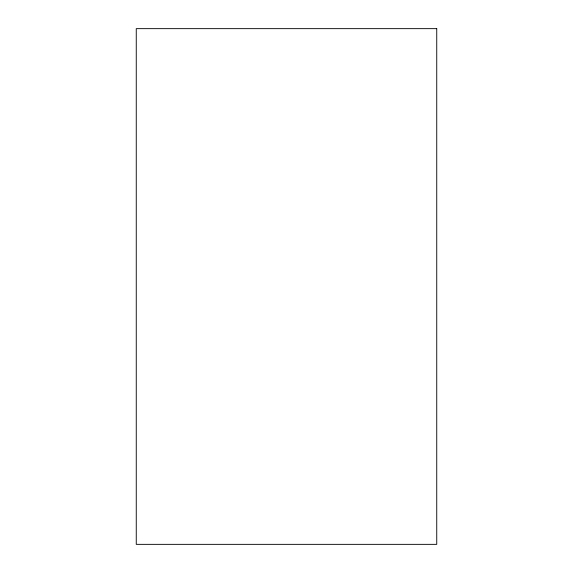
<?xml version="1.0" encoding="UTF-8"?>
<svg xmlns="http://www.w3.org/2000/svg" width="573" height="573" viewBox="0 0 573 573"><rect width="100%" height="100%" fill="white"/><g stroke="black" fill="none" stroke-linecap="round" stroke-linejoin="round"><path stroke-width="0.86" d="M436.741 28.65L136.259 28.65L136.259 544.35L436.741 544.35L436.741 28.65"/></g></svg>
